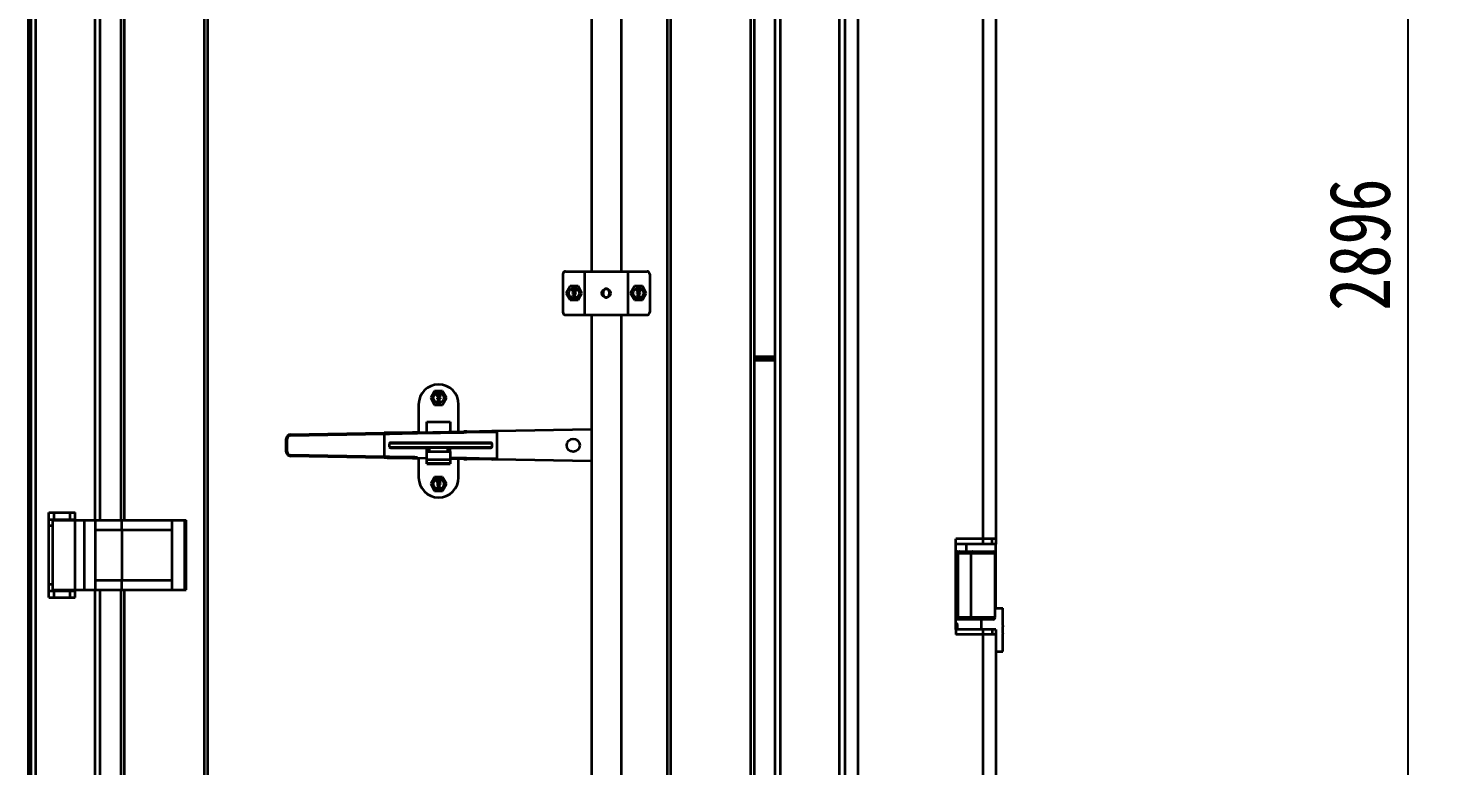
# Model space of a CAD drawing. Header units: millimetres. Extents: x 32496 to 166256, y 3504 to 23939.
# Drawn here: x 51069 to 52687, y 15839 to 16687 of the extents above; entities that cross this region are included whole.
import ezdxf

# ---------------------------------------------------------------- set-up
doc = ezdxf.new("R2010")
doc.units = ezdxf.units.MM
doc.header["$PDSIZE"] = -5
doc.layers.get('0').update_dxf_attribs({"lineweight": 35})
doc.layers.get('Defpoints').update_dxf_attribs({"lineweight": 18})
doc.styles.add('仿宋', font='simfang.ttf', dxfattribs={"width": 0.8})
doc.dimstyles.new('6倍', dxfattribs={"dimscale": 20, "dimtxt": 3.5, "dimasz": 2.5, "dimexe": 1.5, "dimexo": 0, "dimgap": 1, "dimtad": 1, "dimdec": 1, "dimdsep": 46, "dimtxsty": '仿宋', "dimblk": '_CAXARROW', "dimcen": 2.5, "dimdle": 5, "dimclrd": 4, "dimclre": 4, "dimclrt": 3, "dimadec": 0, "dimazin": 0, "dimtfac": 1, "dimtdec": 1, "dimtmove": 0, "dimatfit": 3, "dimfxl": 1, "dimtolj": 1, "dimarcsym": 0})

# ---------------------------------------------------------------- blocks, each defined once
blk = doc.blocks.new('_CAXARROW')
blk.add_hatch(color=0).paths.add_polyline_path([(0, 0), (-1, 0.125), (-1, -0.125)], flags=0)
blk = doc.blocks.new('*D5842')
at = {"color": 4, "linetype": 'Continuous', "lineweight": -2}
for p, q in [((52186.6, 17886.3), (52686.8, 17886.3)), ((52656.8, 17836.3), (52656.8, 15040.3)), ((52186.6, 14990.3), (52686.8, 14990.3))]:
    blk.add_line(p, q, dxfattribs=at)
at = {"layer": 'Defpoints', "color": 0}
for p in [(52186.6, 17886.3), (52186.6, 14990.3), (52656.8, 14990.3)]:
    blk.add_point(p, dxfattribs=at)
at = {"color": 4, "linetype": 'ByBlock', "lineweight": -2, "xscale": 50, "yscale": 50, "zscale": 50}
for p, rotation in [((52656.8, 17886.3), 90), ((52656.8, 14990.3), 270)]:
    blk.add_blockref('_CAXARROW', p, dxfattribs=dict(at, rotation=rotation))
at = {"color": 3, "insert": (52601.8, 16438.3), "char_height": 70, "attachment_point": 5, "rotation": 90, "style": '仿宋'}
blk.add_mtext('\\A1;2896', dxfattribs=at)

msp = doc.modelspace()

# ---------------------------------------------------------------- linework, layer by layer
at = {"linetype": 'Continuous'}
for p, q in [((52023.64, 17768.349), (52023.64, 15108.349)), ((51068.64, 17722.349), (51068.64, 15203.349)), ((51071.64, 17722.349), (51071.64, 15203.349)), ((52008.64, 17722.349), (52008.64, 15203.349)), ((51077.64, 15220.349), (51077.64, 17642.349)), ((51928.64, 15220.349), (51928.64, 17642.349)), ((51934.64, 15220.349), (51934.64, 17642.349)), ((52002.64, 15220.349), (52002.64, 17642.349)), ((51271.64, 15242.349), (51271.64, 17620.349)), ((51808.64, 15242.349), (51808.64, 17620.349)), ((51900.64, 15242.349), (51900.64, 17620.349)), ((51904.64, 15242.349), (51904.64, 17620.349)), ((51717.14, 17498.685), (51717.14, 16407.545)), ((51751.14, 17498.685), (51751.14, 16407.545)), ((51275.64, 15388.349), (51275.64, 17474.349)), ((51804.64, 15388.349), (51804.64, 17474.349)), ((52167.64, 16795.849), (52167.64, 16093.849)), ((52182.64, 16795.849), (52182.64, 16093.849)), ((51145.64, 16121.349), (51145.64, 16741.349)), ((51151.64, 16121.349), (51151.64, 16741.349)), ((51175.64, 16121.349), (51175.64, 16741.349)), ((51179.64, 16121.349), (51179.64, 16741.349)), ((51684.14, 16404.545), (51684.14, 16360.545)), ((51687.14, 16407.545), (51781.14, 16407.545)), ((51709.14, 16407.545), (51709.14, 16357.545)), ((51759.14, 16407.545), (51759.14, 16357.545)), ((51784.14, 16404.545), (51784.14, 16360.545)), ((51692.608, 16390.395), (51688.075, 16382.545)), ((51688.075, 16382.545), (51692.608, 16374.695)), ((51701.672, 16390.395), (51692.608, 16390.395)), ((51695.35, 16385.824), (51695.432, 16386.306)), ((51695.432, 16385.341), (51695.35, 16385.824)), ((51699.21, 16383.733), (51695.35, 16383.733)), ((51695.35, 16383.733), (51695.35, 16383.251)), ((51695.35, 16383.251), (51698.553, 16383.251)), ((51699.21, 16382.125), (51695.35, 16382.125)), ((51695.35, 16382.125), (51695.35, 16381.642)), ((51695.35, 16381.642), (51698.388, 16381.642)), ((51698.388, 16381.642), (51695.35, 16380.516)), ((51695.35, 16380.516), (51695.35, 16379.873)), ((51695.35, 16379.873), (51698.388, 16378.747)), ((51698.388, 16378.747), (51695.35, 16378.747)), ((51695.35, 16378.747), (51695.35, 16378.265)), ((51695.35, 16378.265), (51699.21, 16378.265)), ((51695.432, 16386.306), (51695.678, 16386.708)), ((51695.678, 16384.939), (51695.432, 16385.341)), ((51695.678, 16386.708), (51695.925, 16386.95)), ((51695.925, 16384.698), (51695.678, 16384.939)), ((51695.76, 16385.824), (51695.843, 16386.226)), ((51695.843, 16385.422), (51695.76, 16385.824)), ((51695.76, 16380.195), (51699.21, 16381.401)), ((51699.21, 16378.988), (51695.76, 16380.195)), ((51695.843, 16386.226), (51696.007, 16386.467)), ((51696.007, 16385.181), (51695.843, 16385.422)), ((51695.925, 16386.95), (51696.253, 16387.111)), ((51696.253, 16384.537), (51695.925, 16384.698)), ((51696.007, 16386.467), (51696.5, 16386.789)), ((51696.5, 16384.859), (51696.007, 16385.181)), ((51696.253, 16387.111), (51696.5, 16387.191)), ((51696.5, 16384.457), (51696.253, 16384.537)), ((51696.5, 16387.191), (51696.91, 16387.271)), ((51696.5, 16386.789), (51696.992, 16386.869)), ((51696.992, 16384.778), (51696.5, 16384.859)), ((51696.91, 16384.376), (51696.5, 16384.457)), ((51696.91, 16387.271), (51697.649, 16387.271)), ((51697.649, 16384.376), (51696.91, 16384.376)), ((51696.992, 16386.869), (51697.567, 16386.869)), ((51697.567, 16384.778), (51696.992, 16384.778)), ((51697.567, 16386.869), (51698.06, 16386.789)), ((51698.06, 16384.859), (51697.567, 16384.778)), ((51697.649, 16387.271), (51698.06, 16387.191)), ((51698.06, 16384.457), (51697.649, 16384.376)), ((51698.553, 16383.251), (51697.978, 16382.768)), ((51697.978, 16382.768), (51698.635, 16382.768)), ((51698.06, 16387.191), (51698.306, 16387.111)), ((51698.06, 16386.789), (51698.553, 16386.467)), ((51698.553, 16385.181), (51698.06, 16384.859)), ((51698.306, 16384.537), (51698.06, 16384.457)), ((51698.306, 16387.111), (51698.635, 16386.95)), ((51698.635, 16384.698), (51698.306, 16384.537)), ((51698.553, 16386.467), (51698.717, 16386.226)), ((51698.717, 16385.422), (51698.553, 16385.181)), ((51698.635, 16386.95), (51698.881, 16386.708)), ((51698.881, 16384.939), (51698.635, 16384.698)), ((51698.635, 16382.768), (51699.21, 16383.251)), ((51698.717, 16386.226), (51698.799, 16385.824)), ((51698.799, 16385.824), (51698.717, 16385.422)), ((51698.881, 16386.708), (51699.128, 16386.306)), ((51699.128, 16385.341), (51698.881, 16384.939)), ((51699.128, 16386.306), (51699.21, 16385.824)), ((51699.21, 16385.824), (51699.128, 16385.341)), ((51699.21, 16383.251), (51699.21, 16383.733)), ((51699.21, 16381.401), (51699.21, 16382.125)), ((51699.21, 16378.265), (51699.21, 16378.988)), ((51706.204, 16382.545), (51701.672, 16390.395)), ((51701.672, 16374.695), (51706.204, 16382.545)), ((51729.14, 16382.545), (51730.34, 16382.545)), ((51739.14, 16382.545), (51737.94, 16382.545)), ((51766.608, 16390.395), (51762.075, 16382.545)), ((51762.075, 16382.545), (51766.608, 16374.695)), ((51775.672, 16390.395), (51766.608, 16390.395)), ((51769.35, 16385.824), (51769.432, 16386.306)), ((51769.432, 16385.341), (51769.35, 16385.824)), ((51773.21, 16383.733), (51769.35, 16383.733)), ((51769.35, 16383.733), (51769.35, 16383.251)), ((51769.35, 16383.251), (51772.553, 16383.251)), ((51773.21, 16382.125), (51769.35, 16382.125)), ((51769.35, 16382.125), (51769.35, 16381.642)), ((51769.35, 16381.642), (51772.388, 16381.642)), ((51772.388, 16381.642), (51769.35, 16380.516)), ((51769.35, 16380.516), (51769.35, 16379.873)), ((51769.35, 16379.873), (51772.388, 16378.747)), ((51772.388, 16378.747), (51769.35, 16378.747)), ((51769.35, 16378.747), (51769.35, 16378.265)), ((51769.35, 16378.265), (51773.21, 16378.265)), ((51769.432, 16386.306), (51769.678, 16386.708)), ((51769.678, 16384.939), (51769.432, 16385.341)), ((51769.678, 16386.708), (51769.925, 16386.95)), ((51769.925, 16384.698), (51769.678, 16384.939)), ((51769.76, 16385.824), (51769.843, 16386.226)), ((51769.843, 16385.422), (51769.76, 16385.824)), ((51769.76, 16380.195), (51773.21, 16381.401)), ((51773.21, 16378.988), (51769.76, 16380.195)), ((51769.843, 16386.226), (51770.007, 16386.467)), ((51770.007, 16385.181), (51769.843, 16385.422)), ((51769.925, 16386.95), (51770.253, 16387.111)), ((51770.253, 16384.537), (51769.925, 16384.698)), ((51770.007, 16386.467), (51770.5, 16386.789)), ((51770.5, 16384.859), (51770.007, 16385.181)), ((51770.253, 16387.111), (51770.5, 16387.191)), ((51770.5, 16384.457), (51770.253, 16384.537)), ((51770.5, 16387.191), (51770.91, 16387.271)), ((51770.5, 16386.789), (51770.992, 16386.869)), ((51770.992, 16384.778), (51770.5, 16384.859)), ((51770.91, 16384.376), (51770.5, 16384.457)), ((51770.91, 16387.271), (51771.649, 16387.271)), ((51771.649, 16384.376), (51770.91, 16384.376)), ((51770.992, 16386.869), (51771.567, 16386.869)), ((51771.567, 16384.778), (51770.992, 16384.778)), ((51771.567, 16386.869), (51772.06, 16386.789)), ((51772.06, 16384.859), (51771.567, 16384.778)), ((51771.649, 16387.271), (51772.06, 16387.191)), ((51772.06, 16384.457), (51771.649, 16384.376)), ((51772.553, 16383.251), (51771.978, 16382.768)), ((51771.978, 16382.768), (51772.635, 16382.768)), ((51772.06, 16387.191), (51772.306, 16387.111)), ((51772.06, 16386.789), (51772.553, 16386.467)), ((51772.553, 16385.181), (51772.06, 16384.859)), ((51772.306, 16384.537), (51772.06, 16384.457)), ((51772.306, 16387.111), (51772.635, 16386.95)), ((51772.635, 16384.698), (51772.306, 16384.537)), ((51772.553, 16386.467), (51772.717, 16386.226)), ((51772.717, 16385.422), (51772.553, 16385.181)), ((51772.635, 16386.95), (51772.881, 16386.708)), ((51772.881, 16384.939), (51772.635, 16384.698)), ((51772.635, 16382.768), (51773.21, 16383.251)), ((51772.717, 16386.226), (51772.799, 16385.824)), ((51772.799, 16385.824), (51772.717, 16385.422)), ((51772.881, 16386.708), (51773.128, 16386.306)), ((51773.128, 16385.341), (51772.881, 16384.939)), ((51773.128, 16386.306), (51773.21, 16385.824)), ((51773.21, 16385.824), (51773.128, 16385.341)), ((51773.21, 16383.251), (51773.21, 16383.733)), ((51773.21, 16381.401), (51773.21, 16382.125)), ((51773.21, 16378.265), (51773.21, 16378.988)), ((51780.204, 16382.545), (51775.672, 16390.395)), ((51775.672, 16374.695), (51780.204, 16382.545)), ((51692.608, 16374.695), (51701.672, 16374.695)), ((51766.608, 16374.695), (51775.672, 16374.695)), ((51687.14, 16357.545), (51781.14, 16357.545)), ((51717.14, 16357.545), (51717.14, 15368.905)), ((51751.14, 16357.545), (51751.14, 15368.905)), ((51904.64, 16309.749), (51928.64, 16309.749)), ((51928.64, 16307.349), (51904.64, 16307.349)), ((51904.64, 16307.349), (51928.64, 16307.349)), ((51928.64, 16304.949), (51904.64, 16304.949)), ((51536.608, 16269.895), (51532.075, 16262.045)), ((51545.672, 16269.895), (51536.608, 16269.895)), ((51539.35, 16265.324), (51539.432, 16265.806)), ((51539.432, 16264.841), (51539.35, 16265.324)), ((51543.21, 16263.233), (51539.35, 16263.233)), ((51539.35, 16263.233), (51539.35, 16262.751)), ((51539.35, 16262.751), (51542.553, 16262.751)), ((51539.432, 16265.806), (51539.678, 16266.208)), ((51539.678, 16264.439), (51539.432, 16264.841)), ((51539.678, 16266.208), (51539.925, 16266.45)), ((51539.925, 16264.198), (51539.678, 16264.439)), ((51539.76, 16265.324), (51539.843, 16265.726)), ((51539.843, 16264.922), (51539.76, 16265.324)), ((51539.843, 16265.726), (51540.007, 16265.967)), ((51540.007, 16264.681), (51539.843, 16264.922)), ((51539.925, 16266.45), (51540.253, 16266.611)), ((51540.253, 16264.037), (51539.925, 16264.198)), ((51540.007, 16265.967), (51540.5, 16266.289)), ((51540.5, 16264.359), (51540.007, 16264.681)), ((51540.253, 16266.611), (51540.5, 16266.691)), ((51540.5, 16263.957), (51540.253, 16264.037)), ((51540.5, 16266.691), (51540.91, 16266.771)), ((51540.5, 16266.289), (51540.992, 16266.369)), ((51540.992, 16264.278), (51540.5, 16264.359)), ((51540.91, 16263.876), (51540.5, 16263.957)), ((51540.91, 16266.771), (51541.649, 16266.771)), ((51541.649, 16263.876), (51540.91, 16263.876)), ((51540.992, 16266.369), (51541.567, 16266.369)), ((51541.567, 16264.278), (51540.992, 16264.278)), ((51541.567, 16266.369), (51542.06, 16266.289)), ((51542.06, 16264.359), (51541.567, 16264.278)), ((51541.649, 16266.771), (51542.06, 16266.691)), ((51542.06, 16263.957), (51541.649, 16263.876)), ((51542.553, 16262.751), (51541.978, 16262.268)), ((51542.06, 16266.691), (51542.306, 16266.611)), ((51542.06, 16266.289), (51542.553, 16265.967)), ((51542.553, 16264.681), (51542.06, 16264.359)), ((51542.306, 16264.037), (51542.06, 16263.957)), ((51542.306, 16266.611), (51542.635, 16266.45)), ((51542.635, 16264.198), (51542.306, 16264.037)), ((51542.553, 16265.967), (51542.717, 16265.726)), ((51542.717, 16264.922), (51542.553, 16264.681)), ((51542.635, 16266.45), (51542.881, 16266.208)), ((51542.881, 16264.439), (51542.635, 16264.198)), ((51542.635, 16262.268), (51543.21, 16262.751)), ((51542.717, 16265.726), (51542.799, 16265.324)), ((51542.799, 16265.324), (51542.717, 16264.922)), ((51542.881, 16266.208), (51543.128, 16265.806)), ((51543.128, 16264.841), (51542.881, 16264.439)), ((51543.128, 16265.806), (51543.21, 16265.324)), ((51543.21, 16265.324), (51543.128, 16264.841)), ((51543.21, 16262.751), (51543.21, 16263.233)), ((51550.204, 16262.045), (51545.672, 16269.895)), ((51518.14, 16254.545), (51518.14, 16222.474)), ((51532.075, 16262.045), (51536.608, 16254.195)), ((51536.608, 16254.195), (51545.672, 16254.195)), ((51543.21, 16261.625), (51539.35, 16261.625)), ((51539.35, 16261.625), (51539.35, 16261.142)), ((51539.35, 16261.142), (51542.388, 16261.142)), ((51542.388, 16261.142), (51539.35, 16260.016)), ((51539.35, 16260.016), (51539.35, 16259.373)), ((51539.35, 16259.373), (51542.388, 16258.247)), ((51542.388, 16258.247), (51539.35, 16258.247)), ((51539.35, 16258.247), (51539.35, 16257.765)), ((51539.35, 16257.765), (51543.21, 16257.765)), ((51539.76, 16259.695), (51543.21, 16260.901)), ((51543.21, 16258.488), (51539.76, 16259.695)), ((51541.978, 16262.268), (51542.635, 16262.268)), ((51543.21, 16260.901), (51543.21, 16261.625)), ((51543.21, 16257.765), (51543.21, 16258.488)), ((51545.672, 16254.195), (51550.204, 16262.045)), ((51564.14, 16223.283), (51564.14, 16254.545)), ((51527.64, 16234.545), (51554.64, 16234.545)), ((51527.64, 16222.641), (51527.64, 16234.545)), ((51554.64, 16234.545), (51554.64, 16223.116)), ((51366.858, 16214.882), (51365.858, 16214.882)), ((51365.858, 16200.208), (51365.858, 16214.882)), ((51366.858, 16200.208), (51366.858, 16214.882)), ((51370.77, 16219.881), (51478.642, 16221.779)), ((51370.787, 16218.881), (51370.77, 16219.881)), ((51370.787, 16218.881), (51478.656, 16220.779)), ((51478.642, 16220.779), (51478.625, 16221.778)), ((51482.142, 16221.832), (51478.642, 16221.779)), ((51478.642, 16221.779), (51479.545, 16221.787)), ((51478.642, 16220.779), (51478.642, 16194.311)), ((51478.656, 16220.779), (51484.642, 16220.832)), ((51479.545, 16221.787), (51484.142, 16221.832)), ((51511.201, 16222.343), (51482.142, 16221.832)), ((51482.142, 16221.832), (51484.142, 16221.832)), ((51484.142, 16221.832), (51513.201, 16222.343)), ((51484.642, 16220.831), (51513.73, 16221.343)), ((51511.214, 16222.343), (51511.201, 16222.343)), ((51516.695, 16222.448), (51511.214, 16222.343)), ((51511.214, 16222.343), (51513.201, 16222.343)), ((51513.201, 16222.343), (51513.214, 16222.343)), ((51513.214, 16222.343), (51515.243, 16222.404)), ((51513.214, 16222.343), (51515.243, 16222.404)), ((51513.73, 16221.343), (51516.714, 16221.448)), ((51515.243, 16222.404), (51516.684, 16222.448)), ((51515.243, 16222.404), (51516.684, 16222.448)), ((51516.684, 16222.448), (51516.714, 16222.449)), ((51516.714, 16221.448), (51516.684, 16222.448)), ((51516.714, 16222.449), (51570.283, 16223.391)), ((51516.714, 16221.448), (51516.738, 16221.449)), ((51516.738, 16221.449), (51570.283, 16222.391)), ((51570.283, 16222.391), (51570.266, 16223.391)), ((51573.753, 16223.496), (51570.28, 16223.391)), ((51570.283, 16222.391), (51570.304, 16222.391)), ((51570.304, 16222.391), (51573.283, 16222.496)), ((51573.283, 16222.496), (51573.301, 16222.497)), ((51573.301, 16222.497), (51602.367, 16223.008)), ((51573.776, 16223.496), (51573.753, 16223.496)), ((51573.783, 16223.496), (51602.842, 16224.008)), ((51602.367, 16223.008), (51608.355, 16223.061)), ((51602.842, 16224.008), (51602.855, 16224.008)), ((51602.855, 16224.008), (51608.355, 16224.061)), ((51608.369, 16223.061), (51608.353, 16224.061)), ((51608.355, 16224.061), (51717.14, 16225.974)), ((51608.355, 16223.06), (51608.355, 16192.029)), ((51608.369, 16223.061), (51608.365, 16223.32)), ((51366.858, 16200.208), (51365.858, 16200.208)), ((51602.596, 16209.545), (51484.401, 16209.545)), ((51484.401, 16209.545), (51484.401, 16205.545)), ((51484.401, 16205.545), (51602.596, 16205.545)), ((51600.864, 16210.545), (51486.133, 16210.545)), ((51486.133, 16204.545), (51527.64, 16204.545)), ((51554.64, 16204.545), (51527.64, 16204.545)), ((51527.64, 16200.545), (51527.64, 16204.545)), ((51527.64, 16200.545), (51554.64, 16200.545)), ((51527.64, 16186.345), (51527.64, 16200.545)), ((51527.64, 16200.345), (51554.64, 16200.345)), ((51530.64, 16200.545), (51530.64, 16204.545)), ((51551.64, 16200.545), (51551.64, 16204.545)), ((51554.64, 16204.545), (51600.864, 16204.545)), ((51554.64, 16200.545), (51554.64, 16204.545)), ((51554.64, 16200.545), (51554.64, 16186.345)), ((51602.596, 16209.545), (51602.596, 16205.545)), ((51370.787, 16196.208), (51370.77, 16195.208)), ((51478.625, 16193.311), (51370.77, 16195.208)), ((51478.656, 16194.311), (51370.787, 16196.208)), ((51478.642, 16194.311), (51478.625, 16193.311)), ((51482.131, 16193.258), (51478.625, 16193.311)), ((51478.643, 16193.445), (51478.64, 16193.311)), ((51479.545, 16193.302), (51478.642, 16193.311)), ((51484.642, 16194.258), (51478.656, 16194.311)), ((51484.142, 16193.258), (51479.545, 16193.302)), ((51482.131, 16193.258), (51511.201, 16192.747)), ((51482.142, 16193.258), (51484.142, 16193.258)), ((51513.201, 16192.747), (51484.142, 16193.258)), ((51513.73, 16193.746), (51484.642, 16194.258)), ((51511.201, 16192.747), (51511.214, 16192.746)), ((51511.214, 16192.746), (51513.201, 16192.746)), ((51511.214, 16192.746), (51516.695, 16192.641)), ((51513.214, 16192.746), (51513.201, 16192.747)), ((51515.243, 16192.685), (51513.214, 16192.746)), ((51515.243, 16192.685), (51513.214, 16192.746)), ((51516.714, 16193.641), (51513.73, 16193.746)), ((51516.684, 16192.642), (51515.243, 16192.685)), ((51516.714, 16192.641), (51515.243, 16192.685)), ((51516.714, 16193.641), (51516.684, 16192.642)), ((51516.738, 16193.641), (51516.714, 16193.641)), ((51527.64, 16192.449), (51516.714, 16192.641)), ((51518.14, 16192.616), (51518.14, 16170.545)), ((51554.64, 16190.745), (51527.64, 16190.745)), ((51554.64, 16186.545), (51527.64, 16186.545)), ((51527.64, 16186.345), (51554.64, 16186.345)), ((51570.283, 16192.699), (51554.64, 16192.974)), ((51570.283, 16191.699), (51554.64, 16191.974)), ((51564.14, 16170.545), (51564.14, 16191.807)), ((51570.283, 16192.699), (51570.266, 16191.699)), ((51570.304, 16192.698), (51570.283, 16192.699)), ((51570.288, 16191.832), (51570.286, 16191.698)), ((51570.286, 16191.698), (51573.753, 16191.594)), ((51573.283, 16192.593), (51570.304, 16192.698)), ((51573.301, 16192.593), (51573.283, 16192.593)), ((51602.367, 16192.081), (51573.301, 16192.593)), ((51573.753, 16191.594), (51573.776, 16191.593)), ((51602.842, 16191.082), (51573.783, 16191.593)), ((51608.355, 16192.029), (51602.367, 16192.081)), ((51602.855, 16191.082), (51602.842, 16191.082)), ((51608.355, 16191.029), (51602.855, 16191.082)), ((51717.14, 16189.115), (51608.355, 16191.029)), ((51536.608, 16170.895), (51532.075, 16163.045)), ((51545.672, 16170.895), (51536.608, 16170.895)), ((51539.35, 16166.324), (51539.432, 16166.806)), ((51539.432, 16165.841), (51539.35, 16166.324)), ((51539.432, 16166.806), (51539.678, 16167.208)), ((51539.678, 16165.439), (51539.432, 16165.841)), ((51539.678, 16167.208), (51539.925, 16167.45)), ((51539.76, 16166.324), (51539.843, 16166.726)), ((51539.843, 16165.922), (51539.76, 16166.324)), ((51539.843, 16166.726), (51540.007, 16166.967)), ((51540.007, 16165.681), (51539.843, 16165.922)), ((51539.925, 16167.45), (51540.253, 16167.611)), ((51540.007, 16166.967), (51540.5, 16167.289)), ((51540.5, 16165.359), (51540.007, 16165.681)), ((51540.253, 16167.611), (51540.5, 16167.691)), ((51540.5, 16167.691), (51540.91, 16167.771)), ((51540.5, 16167.289), (51540.992, 16167.369)), ((51540.91, 16167.771), (51541.649, 16167.771)), ((51540.992, 16167.369), (51541.567, 16167.369)), ((51541.567, 16167.369), (51542.06, 16167.289)), ((51541.649, 16167.771), (51542.06, 16167.691)), ((51542.06, 16167.691), (51542.306, 16167.611)), ((51542.06, 16167.289), (51542.553, 16166.967)), ((51542.553, 16165.681), (51542.06, 16165.359)), ((51542.306, 16167.611), (51542.635, 16167.45)), ((51542.553, 16166.967), (51542.717, 16166.726)), ((51542.717, 16165.922), (51542.553, 16165.681)), ((51542.635, 16167.45), (51542.881, 16167.208)), ((51542.717, 16166.726), (51542.799, 16166.324)), ((51542.799, 16166.324), (51542.717, 16165.922)), ((51542.881, 16167.208), (51543.128, 16166.806)), ((51543.128, 16165.841), (51542.881, 16165.439)), ((51543.128, 16166.806), (51543.21, 16166.324)), ((51543.21, 16166.324), (51543.128, 16165.841)), ((51550.204, 16163.045), (51545.672, 16170.895)), ((51532.075, 16163.045), (51536.608, 16155.195)), ((51536.608, 16155.195), (51545.672, 16155.195)), ((51543.21, 16164.233), (51539.35, 16164.233)), ((51539.35, 16164.233), (51539.35, 16163.751)), ((51539.35, 16163.751), (51542.553, 16163.751)), ((51543.21, 16162.625), (51539.35, 16162.625)), ((51539.35, 16162.625), (51539.35, 16162.142)), ((51539.35, 16162.142), (51542.388, 16162.142)), ((51542.388, 16162.142), (51539.35, 16161.016)), ((51539.35, 16161.016), (51539.35, 16160.373)), ((51539.35, 16160.373), (51542.388, 16159.247)), ((51542.388, 16159.247), (51539.35, 16159.247)), ((51539.35, 16159.247), (51539.35, 16158.765)), ((51539.35, 16158.765), (51543.21, 16158.765)), ((51539.925, 16165.198), (51539.678, 16165.439)), ((51539.76, 16160.695), (51543.21, 16161.901)), ((51543.21, 16159.488), (51539.76, 16160.695)), ((51540.253, 16165.037), (51539.925, 16165.198)), ((51540.5, 16164.957), (51540.253, 16165.037)), ((51540.992, 16165.278), (51540.5, 16165.359)), ((51540.91, 16164.876), (51540.5, 16164.957)), ((51541.649, 16164.876), (51540.91, 16164.876)), ((51541.567, 16165.278), (51540.992, 16165.278)), ((51542.06, 16165.359), (51541.567, 16165.278)), ((51542.06, 16164.957), (51541.649, 16164.876)), ((51542.553, 16163.751), (51541.978, 16163.268)), ((51541.978, 16163.268), (51542.635, 16163.268)), ((51542.306, 16165.037), (51542.06, 16164.957)), ((51542.635, 16165.198), (51542.306, 16165.037)), ((51542.881, 16165.439), (51542.635, 16165.198)), ((51542.635, 16163.268), (51543.21, 16163.751)), ((51543.21, 16163.751), (51543.21, 16164.233)), ((51543.21, 16161.901), (51543.21, 16162.625)), ((51543.21, 16158.765), (51543.21, 16159.488)), ((51545.672, 16155.195), (51550.204, 16163.045)), ((51092.64, 16130.349), (51122.64, 16130.349)), ((51092.64, 16032.349), (51092.64, 16130.349)), ((51092.64, 16122.349), (51122.64, 16122.349)), ((51096.64, 16121.349), (51250.64, 16121.349)), ((51096.64, 16121.349), (51096.64, 16041.349)), ((51098.64, 16122.349), (51098.64, 16130.349)), ((51116.64, 16130.349), (51116.64, 16122.349)), ((51122.64, 16121.349), (51122.64, 16130.349)), ((51122.671, 16041.349), (51122.671, 16121.349)), ((51133.278, 16121.349), (51133.278, 16041.349)), ((51146.169, 16110.349), (51146.169, 16121.349)), ((51176.64, 16110.349), (51176.64, 16121.349)), ((51234.64, 16041.349), (51234.64, 16121.349)), ((51248.64, 16121.349), (51248.64, 16041.349)), ((51250.64, 16041.349), (51250.64, 16121.349)), ((51092.64, 16115.349), (51096.64, 16115.349)), ((51146.169, 16110.349), (51234.64, 16110.349)), ((51146.169, 16052.349), (51146.169, 16110.349)), ((51176.418, 16110.349), (51176.418, 16052.349)), ((51234.203, 16110.349), (51234.203, 16052.349)), ((52182.64, 16099.849), (52136.64, 16099.849)), ((52136.64, 16093.849), (52136.64, 16099.849)), ((52182.64, 16093.849), (52136.64, 16093.849)), ((52136.64, 15995.849), (52136.64, 16093.849)), ((52136.64, 16085.349), (52179.64, 16085.349)), ((52148.64, 16085.349), (52148.64, 16093.849)), ((52178.246, 16093.849), (52178.246, 16099.849)), ((52182.64, 16020.349), (52182.64, 16093.849)), ((52137.309, 16083.349), (52181.64, 16083.349)), ((52137.309, 16009.349), (52137.309, 16083.349)), ((52139.203, 16009.349), (52139.203, 16083.349)), ((52154.152, 16009.349), (52154.152, 16083.349)), ((52181.64, 16009.349), (52181.64, 16083.349)), ((51146.169, 16052.349), (51234.64, 16052.349)), ((51146.169, 16041.349), (51146.169, 16052.349)), ((51176.64, 16041.349), (51176.64, 16052.349)), ((51096.64, 16047.349), (51092.64, 16047.349)), ((51092.64, 16040.349), (51122.64, 16040.349)), ((51096.64, 16041.349), (51250.64, 16041.349)), ((51098.64, 16032.349), (51098.64, 16040.349)), ((51116.64, 16040.349), (51116.64, 16032.349)), ((51122.64, 16032.349), (51122.64, 16041.349)), ((51145.64, 15421.349), (51145.64, 16041.349)), ((51151.64, 15421.349), (51151.64, 16041.349)), ((51175.64, 15421.349), (51175.64, 16041.349)), ((51179.64, 15421.349), (51179.64, 16041.349)), ((51092.64, 16032.349), (51122.64, 16032.349)), ((52181.64, 16020.349), (52190.64, 16020.349)), ((52190.64, 16000.349), (52190.64, 16020.349)), ((52179.64, 16007.349), (52136.64, 16007.349)), ((52181.64, 16009.349), (52137.309, 16009.349)), ((52165.64, 16007.349), (52165.64, 15995.849)), ((52137.599, 16003.199), (52136.64, 16003.199)), ((52182.64, 15995.849), (52136.64, 15995.849)), ((52136.64, 15995.849), (52136.64, 15989.849)), ((52182.64, 15989.849), (52136.64, 15989.849)), ((52138.04, 16001.404), (52138.04, 15995.849)), ((52167.64, 15995.849), (52167.64, 15293.849)), ((52178.246, 15995.849), (52178.246, 15989.849)), ((52182.64, 15995.849), (52182.64, 15293.849)), ((52190.64, 16000.349), (52190.621, 16000.252)), ((52190.621, 16000.252), (52190.64, 16000.349)), ((52190.64, 16000.349), (52190.621, 16000.252)), ((52190.64, 15990.349), (52190.621, 15990.445)), ((52190.621, 15990.445), (52190.64, 15990.349)), ((52190.621, 15990.445), (52190.64, 15990.349)), ((52190.64, 15970.349), (52190.64, 15990.349)), ((52182.64, 15970.349), (52190.64, 15970.349))]:
    msp.add_line(p, q, dxfattribs=at)
for points in [[(51608.365, 16223.32), (51608.357, 16223.768), (51608.355, 16223.927), (51608.353, 16224.027), (51608.353, 16224.061)], [(51570.288, 16191.832), (51570.287, 16191.733), (51570.286, 16191.698)]]:
    msp.add_lwpolyline(points, dxfattribs=at)
for centre, radius in [((51697.14, 16382.545), 6.055), ((51734.14, 16382.545), 5), ((51771.14, 16382.545), 6.055), ((51541.14, 16262.045), 6.055), ((51696.14, 16207.545), 7.5), ((51541.14, 16163.045), 6.055)]:
    msp.add_circle(centre, radius, dxfattribs=at)
for centre, radius, start, end in [((51687.14, 16404.545), 3, 90, 180), ((51781.14, 16404.545), 3, 0, 90), ((51687.14, 16360.545), 3, 180, 270), ((51781.14, 16360.545), 3, 270, 0), ((51541.14, 16254.545), 23, 0, 180), ((51370.858, 16214.882), 5, 91.007824, 180), ((51370.858, 16214.882), 4, 91.007824, 180), ((51539.663, 16220.934), 61.021, 179.916973, 180.146255), ((51573.783, 16223.246), 0.25, 91.752615, 96.66744), ((51370.858, 16200.208), 5, 180, 268.992176), ((51370.858, 16200.208), 4, 180, 268.992176), ((51573.783, 16191.843), 0.25, 263.315322, 268.248), ((51541.14, 16170.545), 23, 180, 0), ((52179.64, 16083.349), 2, 0, 90), ((52179.64, 16009.349), 2, 270, 0), ((52133.166, 16001.159), 4.88, 2.87774, 24.710451)]:
    msp.add_arc(centre, radius, start, end, dxfattribs=at)
for centre, start_param, end_param in [((51486.133, 16209.545), 1.57079633, 3.14159265), ((51486.133, 16205.545), -3.14159265, -1.57079633), ((51600.864, 16209.545), 0, 1.57079633), ((51600.864, 16205.545), -1.57079633, 0)]:
    msp.add_ellipse(centre, major_axis=(1.732, 0), ratio=0.57735027, start_param=start_param, end_param=end_param, dxfattribs=at)
for points, knots in [([(51737.94, 16382.545), (51737.94, 16383.19), (51737.799, 16384.155), (51737.329, 16385.322), (51736.859, 16386.083), (51736.284, 16386.712), (51735.622, 16387.184), (51734.898, 16387.478), (51734.139, 16387.578), (51733.381, 16387.478), (51732.656, 16387.183), (51731.994, 16386.711), (51731.419, 16386.081), (51730.95, 16385.32), (51730.481, 16384.154), (51730.34, 16383.19), (51730.34, 16382.545)], [0, 0, 0, 0, 0.13974619, 0.20701617, 0.27134074, 0.33241641, 0.39038857, 0.44590401, 0.50003942, 0.55418608, 0.60972616, 0.6677267, 0.72881597, 0.7931304, 0.86036538, 1, 1, 1, 1]), ([(51730.34, 16382.545), (51730.34, 16381.899), (51730.481, 16380.934), (51730.951, 16379.768), (51731.421, 16379.006), (51731.996, 16378.378), (51732.657, 16377.905), (51733.382, 16377.612), (51734.14, 16377.512), (51734.899, 16377.612), (51735.624, 16377.906), (51736.285, 16378.379), (51736.86, 16379.008), (51737.33, 16379.77), (51737.799, 16380.935), (51737.94, 16381.9), (51737.94, 16382.545)], [0, 0, 0, 0, 0.13974619, 0.20701617, 0.27134074, 0.33241641, 0.39038857, 0.44590401, 0.50003942, 0.55418608, 0.60972616, 0.6677267, 0.72881597, 0.7931304, 0.86036538, 1, 1, 1, 1]), ([(51478.642, 16221.567), (51478.642, 16221.598), (51478.642, 16221.64), (51478.642, 16221.692), (51478.643, 16221.723), (51478.643, 16221.745), (51478.643, 16221.764), (51478.645, 16221.772), (51478.643, 16221.779), (51478.644, 16221.779)], [0, 0, 0, 0, 0.42823258, 0.60033703, 0.74276731, 0.8546239, 0.93506449, 0.98358967, 1, 1, 1, 1]), ([(51484.656, 16220.832), (51484.654, 16220.96), (51484.628, 16221.203), (51484.537, 16221.484), (51484.43, 16221.661), (51484.343, 16221.756), (51484.246, 16221.817), (51484.176, 16221.832), (51484.142, 16221.832)], [0, 0, 0, 0, 0.31764903, 0.60088444, 0.72170737, 0.82675319, 0.91781061, 1, 1, 1, 1]), ([(51513.714, 16221.343), (51513.712, 16221.471), (51513.686, 16221.714), (51513.596, 16221.995), (51513.488, 16222.172), (51513.401, 16222.267), (51513.305, 16222.328), (51513.234, 16222.343), (51513.201, 16222.343)], [0, 0, 0, 0, 0.31764903, 0.60088444, 0.72170737, 0.82675319, 0.91781061, 1, 1, 1, 1]), ([(51513.734, 16221.343), (51513.731, 16221.472), (51513.702, 16221.715), (51513.61, 16221.995), (51513.501, 16222.172), (51513.414, 16222.267), (51513.318, 16222.328), (51513.247, 16222.343), (51513.214, 16222.343)], [0, 0, 0, 0, 0.31761858, 0.60119508, 0.72219472, 0.82731835, 0.91824534, 1, 1, 1, 1]), ([(51516.721, 16222.315), (51516.72, 16222.334), (51516.72, 16222.361), (51516.719, 16222.394), (51516.719, 16222.413), (51516.718, 16222.428), (51516.718, 16222.439), (51516.717, 16222.444), (51516.718, 16222.449), (51516.717, 16222.449)], [0, 0, 0, 0, 0.4317272, 0.60381501, 0.74564576, 0.85650335, 0.93602666, 0.98394473, 1, 1, 1, 1]), ([(51570.281, 16223.257), (51570.281, 16223.276), (51570.28, 16223.303), (51570.28, 16223.336), (51570.28, 16223.355), (51570.28, 16223.37), (51570.279, 16223.381), (51570.281, 16223.386), (51570.279, 16223.391), (51570.28, 16223.391)], [0, 0, 0, 0, 0.43157963, 0.60361377, 0.74540647, 0.85624468, 0.93577321, 0.98373824, 1, 1, 1, 1]), ([(51573.283, 16222.496), (51573.281, 16222.603), (51573.292, 16222.81), (51573.359, 16223.093), (51573.465, 16223.319), (51573.574, 16223.43), (51573.632, 16223.462)], [0, 0, 0, 0, 0.30210682, 0.57955687, 0.81422726, 1, 1, 1, 1]), ([(51573.297, 16222.497), (51573.294, 16222.664), (51573.32, 16222.909), (51573.423, 16223.197), (51573.494, 16223.315), (51573.535, 16223.362)], [0, 0, 0, 0, 0.5515959, 0.79349461, 1, 1, 1, 1]), ([(51573.535, 16223.362), (51573.565, 16223.398), (51573.63, 16223.458), (51573.714, 16223.49), (51573.754, 16223.495)], [0, 0, 0, 0, 0.53658839, 1, 1, 1, 1]), ([(51573.632, 16223.462), (51573.642, 16223.467), (51573.68, 16223.485), (51573.722, 16223.495), (51573.753, 16223.496)], [0, 0, 0, 0, 0.26026023, 1, 1, 1, 1]), ([(51602.355, 16223.008), (51602.354, 16223.076), (51602.358, 16223.168), (51602.368, 16223.258), (51602.371, 16223.281)], [0, 0, 0, 0, 0.75330279, 1, 1, 1, 1]), ([(51602.355, 16223.008), (51602.355, 16223.077), (51602.359, 16223.168), (51602.37, 16223.258), (51602.373, 16223.281)], [0, 0, 0, 0, 0.75319122, 1, 1, 1, 1]), ([(51602.371, 16223.281), (51602.377, 16223.332), (51602.394, 16223.43), (51602.437, 16223.59), (51602.503, 16223.749), (51602.598, 16223.89), (51602.712, 16223.984), (51602.801, 16224.008), (51602.842, 16224.008)], [0, 0, 0, 0, 0.16505635, 0.32148932, 0.53386164, 0.71557695, 0.86747005, 1, 1, 1, 1]), ([(51602.606, 16223.877), (51602.641, 16223.916), (51602.714, 16223.981), (51602.811, 16224.008), (51602.855, 16224.008)], [0, 0, 0, 0, 0.53758595, 1, 1, 1, 1]), ([(51484.656, 16194.258), (51484.65, 16194.193), (51484.636, 16194.065), (51484.606, 16193.879), (51484.563, 16193.706), (51484.501, 16193.555), (51484.426, 16193.429), (51484.341, 16193.334), (51484.245, 16193.273), (51484.175, 16193.258), (51484.142, 16193.258)], [0, 0, 0, 0, 0.16192073, 0.31930658, 0.46715439, 0.6027565, 0.72320533, 0.82770364, 0.91822631, 1, 1, 1, 1]), ([(51513.714, 16193.747), (51513.712, 16193.618), (51513.686, 16193.375), (51513.596, 16193.094), (51513.488, 16192.918), (51513.401, 16192.822), (51513.305, 16192.761), (51513.234, 16192.747), (51513.201, 16192.747)], [0, 0, 0, 0, 0.31764903, 0.60088444, 0.72170737, 0.82675319, 0.91781061, 1, 1, 1, 1]), ([(51513.725, 16193.746), (51513.724, 16193.618), (51513.698, 16193.375), (51513.607, 16193.094), (51513.501, 16192.917), (51513.414, 16192.822), (51513.318, 16192.761), (51513.247, 16192.746), (51513.214, 16192.746)], [0, 0, 0, 0, 0.3179445, 0.60134696, 0.72216485, 0.82713012, 0.91802784, 1, 1, 1, 1]), ([(51516.714, 16192.775), (51516.714, 16192.756), (51516.713, 16192.729), (51516.712, 16192.695), (51516.711, 16192.676), (51516.712, 16192.662), (51516.71, 16192.65), (51516.712, 16192.646), (51516.71, 16192.641), (51516.711, 16192.641)], [0, 0, 0, 0, 0.43174631, 0.60384042, 0.74567471, 0.85653264, 0.93605273, 0.98396309, 1, 1, 1, 1]), ([(51570.304, 16192.698), (51570.302, 16192.612), (51570.297, 16192.323), (51570.292, 16192.035), (51570.288, 16191.832)], [0, 0, 0, 0, 0.2988639, 1, 1, 1, 1]), ([(51573.283, 16192.593), (51573.281, 16192.486), (51573.292, 16192.279), (51573.359, 16191.996), (51573.465, 16191.77), (51573.574, 16191.659), (51573.632, 16191.628)], [0, 0, 0, 0, 0.30210744, 0.57955773, 0.81422784, 1, 1, 1, 1]), ([(51573.297, 16192.593), (51573.299, 16192.506), (51573.313, 16192.338), (51573.353, 16192.099), (51573.425, 16191.893), (51573.496, 16191.775), (51573.536, 16191.727)], [0, 0, 0, 0, 0.28446425, 0.55311645, 0.79432697, 1, 1, 1, 1]), ([(51573.536, 16191.727), (51573.566, 16191.691), (51573.631, 16191.631), (51573.715, 16191.599), (51573.754, 16191.595)], [0, 0, 0, 0, 0.53613212, 1, 1, 1, 1]), ([(51573.632, 16191.628), (51573.642, 16191.623), (51573.68, 16191.604), (51573.722, 16191.595), (51573.753, 16191.594)], [0, 0, 0, 0, 0.26025986, 1, 1, 1, 1]), ([(51602.355, 16192.082), (51602.353, 16191.954), (51602.373, 16191.711), (51602.456, 16191.43), (51602.559, 16191.253), (51602.644, 16191.157), (51602.739, 16191.096), (51602.809, 16191.082), (51602.842, 16191.082)], [0, 0, 0, 0, 0.31915873, 0.60222702, 0.72252135, 0.8269572, 0.91761857, 1, 1, 1, 1]), ([(51602.608, 16191.216), (51602.641, 16191.176), (51602.714, 16191.11), (51602.811, 16191.082), (51602.855, 16191.082)], [0, 0, 0, 0, 0.53860136, 1, 1, 1, 1]), ([(51608.369, 16192.029), (51608.364, 16191.964), (51608.355, 16191.836), (51608.353, 16191.651), (51608.355, 16191.48), (51608.354, 16191.35), (51608.355, 16191.258), (51608.355, 16191.2), (51608.355, 16191.15), (51608.355, 16191.108), (51608.356, 16191.075), (51608.356, 16191.053), (51608.357, 16191.041), (51608.356, 16191.034), (51608.357, 16191.031), (51608.357, 16191.029), (51608.357, 16191.029)], [0, 0, 0, 0, 0.19501013, 0.38264042, 0.55548632, 0.707022, 0.77291729, 0.8313814, 0.88183956, 0.92379526, 0.95687414, 0.98072466, 0.98911738, 0.99513466, 0.99876294, 1, 1, 1, 1]), ([(52138.857, 16085.349), (52138.653, 16085.349), (52138.222, 16085.233), (52137.713, 16084.77), (52137.384, 16084.112), (52137.309, 16083.607), (52137.309, 16083.349)], [0, 0, 0, 0, 0.22003924, 0.45867285, 0.72140076, 1, 1, 1, 1]), ([(52141.13, 16085.349), (52140.879, 16085.349), (52140.369, 16085.243), (52139.728, 16084.795), (52139.302, 16084.131), (52139.203, 16083.608), (52139.203, 16083.349)], [0, 0, 0, 0, 0.24571076, 0.49391374, 0.74567912, 1, 1, 1, 1]), ([(52156.079, 16085.349), (52155.828, 16085.349), (52155.318, 16085.243), (52154.677, 16084.795), (52154.251, 16084.131), (52154.152, 16083.608), (52154.152, 16083.349)], [0, 0, 0, 0, 0.24571076, 0.49391374, 0.74567912, 1, 1, 1, 1]), ([(52138.857, 16007.349), (52138.653, 16007.349), (52138.222, 16007.465), (52137.713, 16007.927), (52137.384, 16008.585), (52137.309, 16009.09), (52137.309, 16009.349)], [0, 0, 0, 0, 0.22003925, 0.45867285, 0.72140076, 1, 1, 1, 1]), ([(52141.13, 16007.349), (52140.879, 16007.349), (52140.369, 16007.454), (52139.728, 16007.902), (52139.302, 16008.566), (52139.203, 16009.089), (52139.203, 16009.349)], [0, 0, 0, 0, 0.24571076, 0.49391374, 0.74567912, 1, 1, 1, 1]), ([(52156.079, 16007.349), (52155.828, 16007.349), (52155.318, 16007.454), (52154.677, 16007.902), (52154.251, 16008.566), (52154.152, 16009.089), (52154.152, 16009.349)], [0, 0, 0, 0, 0.24571076, 0.49391374, 0.74567912, 1, 1, 1, 1]), ([(52136.802, 16003.199), (52136.948, 16002.916), (52137.189, 16002.328), (52137.422, 16001.41), (52137.554, 16000.479), (52137.608, 15999.542), (52137.593, 15998.605), (52137.48, 15997.358), (52137.264, 15996.43), (52137.03, 15995.848)], [0, 0, 0, 0, 0.12663375, 0.25193178, 0.37658559, 0.5009808, 0.62532918, 0.74980584, 1, 1, 1, 1]), ([(52190.154, 15996.324), (52190.151, 15996.243), (52190.139, 15995.918), (52190.135, 15995.593), (52190.135, 15995.349)], [0, 0, 0, 0, 0.24707454, 1, 1, 1, 1]), ([(52190.135, 15995.349), (52190.135, 15995.266), (52190.136, 15994.941), (52190.144, 15994.616), (52190.154, 15994.374)], [0, 0, 0, 0, 0.2532944, 1, 1, 1, 1]), ([(52190.621, 16000.252), (52190.588, 16000.087), (52190.346, 15998.79), (52190.2, 15997.474), (52190.154, 15996.324)], [0, 0, 0, 0, 0.12755848, 1, 1, 1, 1]), ([(52190.154, 15994.374), (52190.172, 15993.912), (52190.262, 15992.595), (52190.455, 15991.287), (52190.621, 15990.445)], [0, 0, 0, 0, 0.34999534, 1, 1, 1, 1])]:
    msp.add_open_spline(points, degree=3, knots=knots, dxfattribs=at)

# ---------------------------------------------------------------- dimensions: what is measured, and where the dimension line sits
at = {"color": 6}
dim = msp.add_linear_dim(base=(52656.817, 14990.349), p1=(52186.64, 17886.349), p2=(52186.64, 14990.349), angle=90, dimstyle='6倍', dxfattribs=at)
dim.commit()
dim.dimension.update_dxf_attribs({"geometry": '*D5842', "text_midpoint": (52601.817, 16438.349)})

doc.saveas('drawing.dxf')
